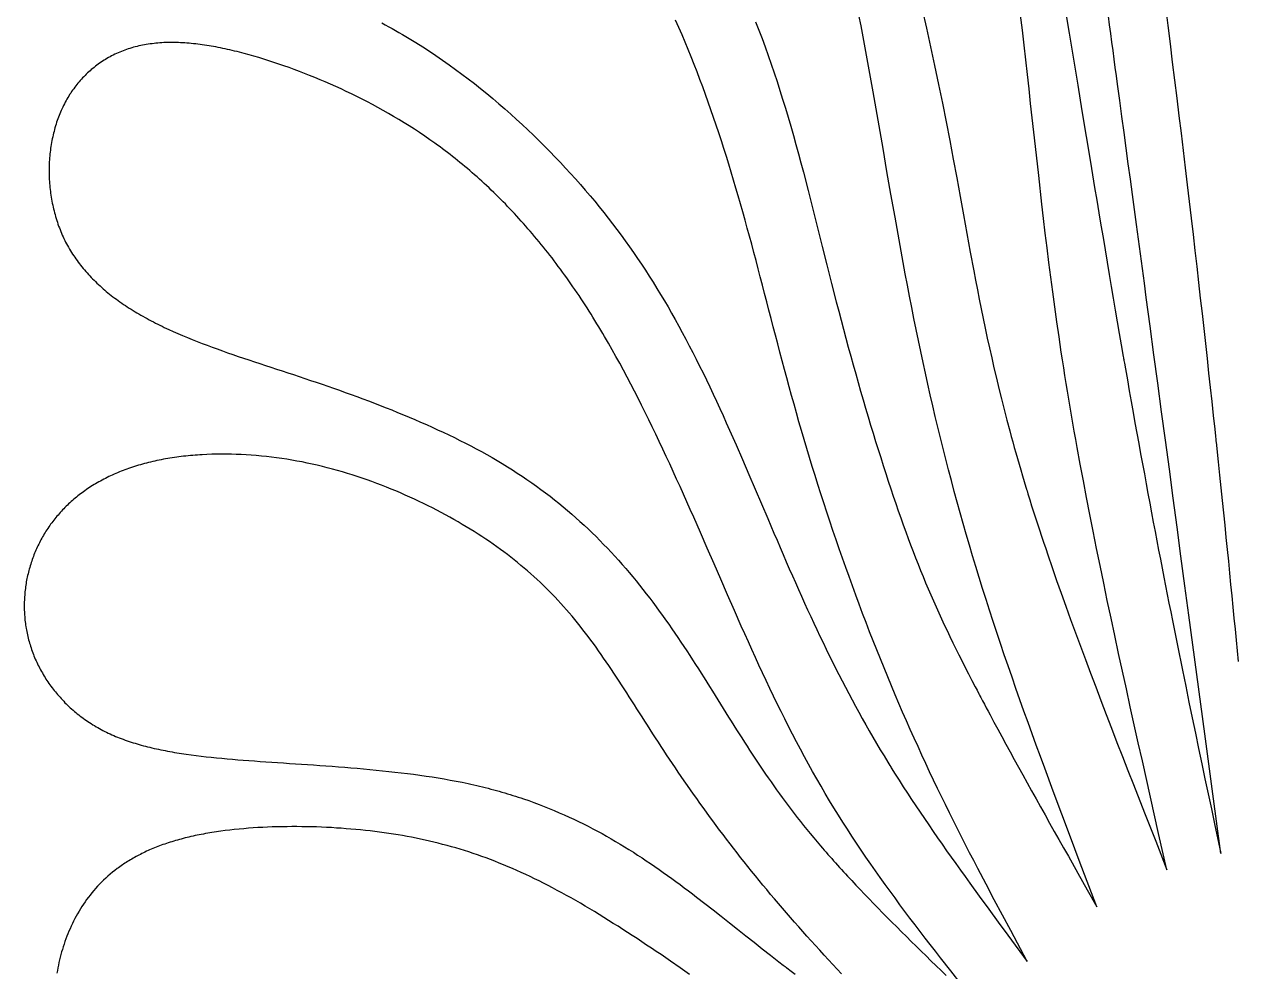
# Model space of a CAD drawing. Extents: x 0 to 279, y 0 to 212.
# Drawn here: x 222.58 to 235.29, y 119.99 to 129.92 of the extents above; entities that cross this region are included whole.
import ezdxf

# ---------------------------------------------------------------- set-up
doc = ezdxf.new("R2010")
doc.units = 0
doc.layers.add('LAYER_1', color=18, linetype='CONTINUOUS')

msp = doc.modelspace()

# ---------------------------------------------------------------- linework, layer by layer
at = {"layer": 'LAYER_1'}
for points in [[(233.439, 130.372), (233.529, 129.828), (233.618, 129.284), (233.662, 129.013), (233.707, 128.743), (233.751, 128.474), (233.795, 128.208), (233.817, 128.076), (233.839, 127.944), (233.861, 127.814), (233.883, 127.684), (233.904, 127.555), (233.926, 127.426), (233.947, 127.299), (233.969, 127.173), (233.99, 127.048), (234.011, 126.924), (234.032, 126.801), (234.053, 126.679), (234.074, 126.559), (234.095, 126.44), (234.097, 126.425), (234.099, 126.418), (234.099, 126.414), (234.1, 126.412), (234.102, 126.397), (234.107, 126.368), (234.118, 126.309), (234.138, 126.193), (234.158, 126.079), (234.178, 125.965), (234.198, 125.853), (234.218, 125.743), (234.238, 125.633), (234.258, 125.525), (234.277, 125.418), (234.296, 125.312), (234.316, 125.208), (234.335, 125.104), (234.354, 125.002), (234.373, 124.9), (234.391, 124.8), (234.41, 124.701), (234.429, 124.603), (234.447, 124.506), (234.466, 124.41), (234.484, 124.315), (234.502, 124.22), (234.52, 124.127), (234.538, 124.034), (234.556, 123.943), (234.574, 123.852), (234.592, 123.762), (234.61, 123.672), (234.627, 123.584), (234.645, 123.496), (234.662, 123.409), (234.68, 123.322), (234.697, 123.237), (234.714, 123.151), (234.749, 122.983), (234.783, 122.816), (234.817, 122.652), (234.851, 122.489), (234.885, 122.328), (234.918, 122.169), (234.951, 122.01), (234.985, 121.853), (235.018, 121.696), (235.051, 121.54), (235.117, 121.229), (235.033, 121.856), (234.949, 122.482), (234.908, 122.795), (234.866, 123.106), (234.824, 123.417), (234.783, 123.727), (234.741, 124.036), (234.7, 124.344), (234.659, 124.65), (234.618, 124.955), (234.578, 125.258), (234.537, 125.56), (234.497, 125.859), (234.457, 126.158), (234.417, 126.456), (234.377, 126.755), (234.336, 127.056), (234.316, 127.208), (234.296, 127.36), (234.275, 127.513), (234.254, 127.667), (234.233, 127.823), (234.212, 127.979), (234.191, 128.137), (234.17, 128.297), (234.148, 128.458), (234.126, 128.621), (234.104, 128.786), (234.081, 128.953), (234.059, 129.122), (234.036, 129.294), (234.024, 129.38), (234.012, 129.468), (234.001, 129.555), (233.989, 129.644), (233.977, 129.733), (233.965, 129.823), (233.952, 129.913), (233.94, 130.004)], [(231.989, 130.077), (232.034, 129.88), (232.077, 129.683), (232.119, 129.487), (232.16, 129.29), (232.2, 129.094), (232.239, 128.898), (232.277, 128.703), (232.314, 128.507), (232.351, 128.312), (232.387, 128.117), (232.422, 127.923), (232.458, 127.728), (232.493, 127.533), (232.53, 127.337), (232.549, 127.238), (232.568, 127.138), (232.587, 127.039), (232.607, 126.938), (232.628, 126.837), (232.649, 126.735), (232.671, 126.632), (232.694, 126.528), (232.717, 126.424), (232.741, 126.318), (232.766, 126.211), (232.792, 126.103), (232.819, 125.994), (232.846, 125.883), (232.875, 125.772), (232.906, 125.658), (232.921, 125.601), (232.937, 125.543), (232.953, 125.485), (232.969, 125.427), (232.986, 125.368), (233.003, 125.309), (233.021, 125.249), (233.039, 125.189), (233.057, 125.128), (233.075, 125.067), (233.078, 125.06), (233.079, 125.056), (233.079, 125.054), (233.08, 125.053), (233.082, 125.045), (233.087, 125.03), (233.096, 124.999), (233.116, 124.937), (233.135, 124.874), (233.155, 124.811), (233.176, 124.748), (233.197, 124.684), (233.218, 124.62), (233.239, 124.556), (233.261, 124.491), (233.283, 124.425), (233.305, 124.359), (233.351, 124.227), (233.397, 124.092), (233.445, 123.957), (233.494, 123.82), (233.544, 123.682), (233.595, 123.543), (233.647, 123.402), (233.699, 123.261), (233.753, 123.119), (233.807, 122.975), (233.861, 122.831), (233.917, 122.686), (233.973, 122.541), (234.029, 122.394), (234.086, 122.247), (234.144, 122.1), (234.201, 121.952), (234.318, 121.655), (234.435, 121.357), (234.553, 121.059), (234.466, 121.44), (234.38, 121.82), (234.295, 122.2), (234.253, 122.389), (234.211, 122.578), (234.169, 122.766), (234.128, 122.954), (234.087, 123.141), (234.047, 123.327), (234.007, 123.513), (233.967, 123.697), (233.928, 123.881), (233.89, 124.064), (233.853, 124.246), (233.816, 124.426), (233.78, 124.606), (233.745, 124.784), (233.711, 124.961), (233.677, 125.136), (233.645, 125.31), (233.613, 125.483), (233.598, 125.568), (233.582, 125.654), (233.567, 125.739), (233.553, 125.823), (233.538, 125.907), (233.524, 125.991), (233.511, 126.074), (233.497, 126.156), (233.484, 126.239), (233.471, 126.32), (233.458, 126.402), (233.446, 126.483), (233.434, 126.563), (233.422, 126.643), (233.399, 126.802), (233.377, 126.96), (233.356, 127.116), (233.336, 127.271), (233.316, 127.425), (233.297, 127.579), (233.278, 127.731), (233.26, 127.883), (233.243, 128.034), (233.209, 128.336), (233.175, 128.638), (233.142, 128.939), (233.125, 129.091), (233.109, 129.243), (233.091, 129.395), (233.074, 129.549), (233.056, 129.703), (233.038, 129.859), (233.019, 130.015)], [(234.536, 130.104), (234.561, 129.909), (234.585, 129.716), (234.609, 129.524), (234.633, 129.335), (234.656, 129.147), (234.678, 128.962), (234.701, 128.778), (234.723, 128.596), (234.744, 128.417), (234.765, 128.239), (234.786, 128.063), (234.806, 127.889), (234.826, 127.718), (234.846, 127.548), (234.865, 127.38), (234.884, 127.215), (234.902, 127.051), (234.92, 126.89), (234.938, 126.731), (234.955, 126.573), (234.973, 126.418), (234.989, 126.265), (235.006, 126.114), (235.022, 125.966), (235.037, 125.819), (235.053, 125.675), (235.06, 125.604), (235.064, 125.568), (235.065, 125.559), (235.066, 125.555), (235.066, 125.553), (235.066, 125.552), (235.067, 125.543), (235.074, 125.472), (235.089, 125.333), (235.103, 125.196), (235.117, 125.062), (235.131, 124.929), (235.144, 124.798), (235.158, 124.669), (235.171, 124.541), (235.183, 124.416), (235.196, 124.292), (235.208, 124.169), (235.22, 124.049), (235.232, 123.929), (235.243, 123.812), (235.255, 123.695), (235.266, 123.58), (235.277, 123.466), (235.288, 123.354), (235.298, 123.242)], [(226.327, 129.935), (226.364, 129.915), (226.4, 129.895), (226.436, 129.875), (226.472, 129.855), (226.508, 129.835), (226.544, 129.814), (226.58, 129.793), (226.615, 129.771), (226.651, 129.75), (226.686, 129.728), (226.756, 129.684), (226.826, 129.638), (226.895, 129.592), (226.964, 129.545), (227.032, 129.497), (227.099, 129.448), (227.166, 129.399), (227.233, 129.349), (227.298, 129.298), (227.363, 129.246), (227.428, 129.194), (227.491, 129.141), (227.554, 129.088), (227.617, 129.034), (227.678, 128.979), (227.739, 128.924), (227.799, 128.869), (227.859, 128.813), (227.917, 128.757), (227.975, 128.7), (228.032, 128.644), (228.089, 128.587), (228.144, 128.529), (228.199, 128.472), (228.253, 128.414), (228.305, 128.356), (228.358, 128.299), (228.409, 128.241), (228.459, 128.182), (228.509, 128.124), (228.558, 128.066), (228.606, 128.007), (228.653, 127.948), (228.699, 127.889), (228.745, 127.83), (228.79, 127.77), (228.835, 127.71), (228.879, 127.65), (228.922, 127.589), (228.965, 127.528), (229.007, 127.466), (229.048, 127.405), (229.09, 127.342), (229.13, 127.279), (229.17, 127.216), (229.21, 127.152), (229.249, 127.088), (229.288, 127.023), (229.326, 126.958), (229.364, 126.892), (229.402, 126.825), (229.439, 126.757), (229.476, 126.689), (229.513, 126.621), (229.549, 126.551), (229.585, 126.481), (229.621, 126.41), (229.657, 126.338), (229.693, 126.266), (229.728, 126.193), (229.764, 126.119), (229.799, 126.045), (229.833, 125.97), (229.868, 125.894), (229.903, 125.819), (229.937, 125.742), (229.971, 125.666), (230.005, 125.589), (230.039, 125.512), (230.107, 125.358), (230.174, 125.203), (230.24, 125.048), (230.306, 124.894), (230.371, 124.74), (230.404, 124.664), (230.436, 124.587), (230.469, 124.512), (230.501, 124.436), (230.533, 124.362), (230.565, 124.287), (230.597, 124.213), (230.629, 124.14), (230.661, 124.068), (230.693, 123.996), (230.725, 123.925), (230.757, 123.854), (230.789, 123.784), (230.821, 123.714), (230.853, 123.645), (230.885, 123.576), (230.918, 123.507), (230.95, 123.439), (230.983, 123.372), (231.016, 123.305), (231.049, 123.238), (231.082, 123.171), (231.116, 123.104), (231.15, 123.038), (231.184, 122.972), (231.219, 122.906), (231.254, 122.841), (231.289, 122.775), (231.325, 122.71), (231.361, 122.644), (231.398, 122.579), (231.435, 122.514), (231.473, 122.448), (231.511, 122.383), (231.55, 122.317), (231.589, 122.252), (231.629, 122.186), (231.65, 122.153), (231.66, 122.137), (231.66, 122.136), (231.661, 122.135), (231.661, 122.134), (231.663, 122.132), (231.665, 122.128), (231.706, 122.062), (231.748, 121.996), (231.791, 121.929), (231.834, 121.863), (231.878, 121.796), (231.922, 121.73), (231.967, 121.663), (232.012, 121.596), (232.058, 121.528), (232.104, 121.461), (232.15, 121.394), (232.197, 121.326), (232.245, 121.258), (232.293, 121.191), (232.341, 121.123), (232.389, 121.055), (232.438, 120.987), (232.487, 120.919), (232.586, 120.782), (232.686, 120.646), (232.786, 120.509), (232.887, 120.372), (233.09, 120.098), (232.917, 120.421), (232.83, 120.583), (232.744, 120.745), (232.658, 120.908), (232.572, 121.072), (232.529, 121.155), (232.486, 121.237), (232.444, 121.32), (232.401, 121.404), (232.359, 121.487), (232.317, 121.572), (232.275, 121.656), (232.233, 121.741), (232.191, 121.826), (232.15, 121.912), (232.108, 121.998), (232.067, 122.085), (232.026, 122.173), (231.985, 122.26), (231.945, 122.349), (231.904, 122.438), (231.864, 122.528), (231.824, 122.618), (231.784, 122.709), (231.745, 122.801), (231.705, 122.893), (231.666, 122.986), (231.628, 123.08), (231.589, 123.174), (231.551, 123.268), (231.513, 123.363), (231.476, 123.458), (231.438, 123.553), (231.402, 123.649), (231.365, 123.745), (231.329, 123.841), (231.293, 123.938), (231.258, 124.034), (231.223, 124.131), (231.188, 124.228), (231.154, 124.325), (231.12, 124.422), (231.087, 124.518), (231.054, 124.615), (231.022, 124.712), (230.99, 124.808), (230.958, 124.904), (230.927, 125), (230.897, 125.096), (230.867, 125.191), (230.837, 125.286), (230.808, 125.381), (230.78, 125.475), (230.752, 125.569), (230.725, 125.662), (230.698, 125.755), (230.672, 125.848), (230.646, 125.94), (230.621, 126.031), (230.596, 126.122), (230.571, 126.213), (230.547, 126.303), (230.523, 126.393), (230.499, 126.483), (230.476, 126.572), (230.452, 126.661), (230.429, 126.749), (230.406, 126.837), (230.384, 126.925), (230.361, 127.012), (230.338, 127.099), (230.316, 127.186), (230.293, 127.272), (230.271, 127.358), (230.248, 127.444), (230.225, 127.53), (230.203, 127.615), (230.18, 127.7), (230.157, 127.784), (230.133, 127.869), (230.11, 127.953), (230.086, 128.037), (230.062, 128.121), (230.038, 128.204), (230.013, 128.287), (229.989, 128.37), (229.963, 128.453), (229.938, 128.535), (229.912, 128.618), (229.885, 128.699), (229.859, 128.781), (229.832, 128.862), (229.804, 128.943), (229.776, 129.024), (229.748, 129.104), (229.719, 129.184), (229.69, 129.264), (229.66, 129.343), (229.63, 129.422), (229.6, 129.5), (229.569, 129.578), (229.537, 129.656), (229.505, 129.733), (229.473, 129.81), (229.44, 129.886), (229.406, 129.962)], [(230.244, 129.947), (230.278, 129.86), (230.312, 129.772), (230.344, 129.683), (230.376, 129.593), (230.408, 129.503), (230.439, 129.412), (230.469, 129.32), (230.498, 129.227), (230.527, 129.134), (230.556, 129.04), (230.584, 128.946), (230.612, 128.851), (230.639, 128.755), (230.666, 128.66), (230.692, 128.564), (230.718, 128.467), (230.744, 128.371), (230.794, 128.177), (230.844, 127.982), (230.893, 127.787), (230.942, 127.592), (230.991, 127.398), (231.04, 127.204), (231.089, 127.011), (231.114, 126.915), (231.139, 126.82), (231.164, 126.725), (231.19, 126.631), (231.215, 126.536), (231.241, 126.443), (231.266, 126.35), (231.292, 126.258), (231.318, 126.166), (231.344, 126.075), (231.37, 125.985), (231.396, 125.896), (231.423, 125.807), (231.449, 125.719), (231.475, 125.633), (231.501, 125.547), (231.528, 125.462), (231.554, 125.378), (231.58, 125.295), (231.607, 125.213), (231.633, 125.132), (231.659, 125.053), (231.685, 124.975), (231.712, 124.897), (231.738, 124.822), (231.764, 124.747), (231.79, 124.674), (231.816, 124.602), (231.842, 124.532), (231.868, 124.463), (231.893, 124.395), (231.919, 124.327), (231.945, 124.261), (231.972, 124.196), (231.998, 124.131), (232.025, 124.067), (232.051, 124.004), (232.078, 123.94), (232.106, 123.878), (232.134, 123.815), (232.162, 123.752), (232.191, 123.69), (232.22, 123.627), (232.249, 123.565), (232.279, 123.502), (232.31, 123.438), (232.342, 123.374), (232.374, 123.31), (232.406, 123.244), (232.44, 123.178), (232.474, 123.111), (232.509, 123.044), (232.545, 122.975), (232.563, 122.94), (232.582, 122.904), (232.584, 122.9), (232.585, 122.898), (232.586, 122.897), (232.586, 122.896), (232.589, 122.892), (232.593, 122.883), (232.603, 122.865), (232.622, 122.829), (232.641, 122.793), (232.66, 122.756), (232.68, 122.72), (232.7, 122.683), (232.74, 122.607), (232.781, 122.531), (232.823, 122.454), (232.866, 122.376), (232.909, 122.296), (232.953, 122.216), (232.998, 122.135), (233.043, 122.053), (233.089, 121.971), (233.135, 121.887), (233.182, 121.803), (233.229, 121.718), (233.276, 121.633), (233.324, 121.547), (233.373, 121.461), (233.421, 121.375), (233.47, 121.287), (233.52, 121.2), (233.618, 121.024), (233.718, 120.848), (233.818, 120.671), (233.633, 121.157), (233.542, 121.4), (233.451, 121.642), (233.361, 121.884), (233.272, 122.124), (233.228, 122.245), (233.184, 122.364), (233.14, 122.484), (233.098, 122.603), (233.055, 122.722), (233.013, 122.841), (232.971, 122.96), (232.93, 123.078), (232.889, 123.195), (232.849, 123.313), (232.81, 123.43), (232.771, 123.546), (232.733, 123.662), (232.695, 123.778), (232.658, 123.893), (232.622, 124.008), (232.587, 124.122), (232.552, 124.236), (232.517, 124.349), (232.484, 124.462), (232.451, 124.575), (232.419, 124.688), (232.387, 124.8), (232.356, 124.913), (232.325, 125.025), (232.295, 125.137), (232.266, 125.249), (232.237, 125.361), (232.209, 125.473), (232.181, 125.585), (232.153, 125.697), (232.126, 125.81), (232.1, 125.922), (232.074, 126.035), (232.048, 126.149), (232.023, 126.262), (231.998, 126.376), (231.974, 126.49), (231.95, 126.605), (231.926, 126.72), (231.902, 126.836), (231.879, 126.952), (231.857, 127.069), (231.834, 127.187), (231.812, 127.305), (231.79, 127.423), (231.768, 127.542), (231.747, 127.661), (231.704, 127.9), (231.662, 128.14), (231.62, 128.379), (231.579, 128.618), (231.538, 128.856), (231.517, 128.975), (231.496, 129.093), (231.475, 129.211), (231.455, 129.328), (231.434, 129.444), (231.412, 129.56), (231.391, 129.675), (231.37, 129.79), (231.348, 129.903), (231.326, 130.016)], [(232.397, 119.861), (232.289, 119.999), (232.181, 120.136), (232.127, 120.205), (232.073, 120.274), (232.02, 120.343), (231.967, 120.413), (231.914, 120.482), (231.861, 120.552), (231.808, 120.622), (231.756, 120.692), (231.704, 120.763), (231.653, 120.833), (231.601, 120.904), (231.55, 120.976), (231.5, 121.047), (231.45, 121.119), (231.4, 121.191), (231.35, 121.264), (231.302, 121.337), (231.253, 121.41), (231.205, 121.483), (231.158, 121.557), (231.111, 121.632), (231.064, 121.707), (231.019, 121.782), (230.973, 121.858), (230.929, 121.934), (230.885, 122.011), (230.841, 122.088), (230.798, 122.166), (230.755, 122.244), (230.713, 122.322), (230.672, 122.401), (230.631, 122.48), (230.59, 122.559), (230.55, 122.639), (230.51, 122.719), (230.471, 122.799), (230.432, 122.879), (230.393, 122.96), (230.355, 123.041), (230.317, 123.122), (230.279, 123.203), (230.242, 123.285), (230.205, 123.366), (230.168, 123.448), (230.131, 123.53), (230.094, 123.612), (230.022, 123.775), (229.95, 123.939), (229.879, 124.103), (229.808, 124.266), (229.737, 124.429), (229.666, 124.592), (229.63, 124.673), (229.595, 124.754), (229.559, 124.834), (229.523, 124.915), (229.488, 124.995), (229.452, 125.075), (229.416, 125.154), (229.38, 125.233), (229.344, 125.312), (229.308, 125.39), (229.271, 125.468), (229.235, 125.546), (229.198, 125.623), (229.161, 125.7), (229.124, 125.776), (229.087, 125.852), (229.05, 125.927), (229.012, 126.002), (228.974, 126.076), (228.936, 126.15), (228.898, 126.223), (228.859, 126.295), (228.82, 126.367), (228.781, 126.438), (228.742, 126.508), (228.702, 126.578), (228.662, 126.647), (228.642, 126.681), (228.622, 126.715), (228.602, 126.749), (228.581, 126.782), (228.561, 126.816), (228.54, 126.849), (228.52, 126.882), (228.499, 126.915), (228.478, 126.947), (228.457, 126.98), (228.436, 127.012), (228.415, 127.044), (228.394, 127.076), (228.373, 127.107), (228.351, 127.139), (228.33, 127.17), (228.308, 127.201), (228.287, 127.232), (228.265, 127.262), (228.243, 127.293), (228.221, 127.323), (228.199, 127.353), (228.177, 127.382), (228.155, 127.412), (228.133, 127.441), (228.111, 127.471), (228.088, 127.499), (228.066, 127.528), (228.043, 127.557), (228.021, 127.585), (227.998, 127.613), (227.975, 127.641), (227.952, 127.669), (227.929, 127.697), (227.906, 127.724), (227.883, 127.751), (227.859, 127.778), (227.836, 127.805), (227.813, 127.831), (227.789, 127.858), (227.765, 127.884), (227.742, 127.91), (227.718, 127.936), (227.694, 127.961), (227.67, 127.986), (227.646, 128.012), (227.622, 128.037), (227.598, 128.061), (227.573, 128.086), (227.549, 128.11), (227.525, 128.134), (227.5, 128.158), (227.475, 128.182), (227.451, 128.206), (227.426, 128.229), (227.401, 128.252), (227.376, 128.275), (227.351, 128.298), (227.326, 128.32), (227.3, 128.343), (227.275, 128.365), (227.25, 128.387), (227.224, 128.409), (227.199, 128.43), (227.173, 128.451), (227.147, 128.473), (227.121, 128.494), (227.095, 128.514), (227.069, 128.535), (227.043, 128.555), (227.017, 128.575), (226.991, 128.595), (226.965, 128.615), (226.938, 128.635), (226.912, 128.654), (226.885, 128.673), (226.832, 128.711), (226.778, 128.748), (226.724, 128.785), (226.67, 128.82), (226.616, 128.855), (226.561, 128.889), (226.507, 128.922), (226.452, 128.955), (226.397, 128.987), (226.342, 129.018), (226.287, 129.049), (226.232, 129.078), (226.177, 129.107), (226.122, 129.136), (226.066, 129.164), (226.011, 129.191), (225.956, 129.217), (225.901, 129.243), (225.846, 129.268), (225.791, 129.292), (225.736, 129.316), (225.681, 129.339), (225.627, 129.362), (225.572, 129.384), (225.518, 129.405), (225.464, 129.426), (225.41, 129.446), (225.356, 129.466), (225.303, 129.485), (225.25, 129.503), (225.197, 129.521), (225.145, 129.538), (225.092, 129.555), (225.041, 129.571), (224.989, 129.586), (224.938, 129.601), (224.887, 129.614), (224.837, 129.628), (224.811, 129.634), (224.786, 129.64), (224.762, 129.646), (224.737, 129.652), (224.712, 129.657), (224.687, 129.663), (224.663, 129.668), (224.639, 129.673), (224.614, 129.678), (224.59, 129.683), (224.566, 129.687), (224.542, 129.691), (224.518, 129.695), (224.494, 129.699), (224.471, 129.702), (224.447, 129.706), (224.424, 129.709), (224.401, 129.712), (224.378, 129.715), (224.355, 129.717), (224.332, 129.719), (224.309, 129.721), (224.286, 129.723), (224.264, 129.725), (224.241, 129.726), (224.219, 129.727), (224.197, 129.728), (224.175, 129.729), (224.153, 129.729), (224.131, 129.73), (224.11, 129.729), (224.088, 129.729), (224.067, 129.729), (224.046, 129.728), (224.024, 129.727), (224.004, 129.725), (223.983, 129.724), (223.962, 129.722), (223.942, 129.72), (223.921, 129.717), (223.901, 129.715), (223.881, 129.712), (223.861, 129.709), (223.842, 129.705), (223.822, 129.702), (223.803, 129.698), (223.783, 129.693), (223.764, 129.689), (223.745, 129.684), (223.727, 129.679), (223.708, 129.674), (223.69, 129.668), (223.671, 129.662), (223.653, 129.656), (223.635, 129.65), (223.618, 129.643), (223.6, 129.636), (223.583, 129.629), (223.565, 129.621), (223.548, 129.614), (223.531, 129.606), (223.515, 129.598), (223.498, 129.589), (223.482, 129.58), (223.465, 129.572), (223.449, 129.562), (223.434, 129.553), (223.418, 129.543), (223.402, 129.533), (223.387, 129.523), (223.372, 129.513), (223.357, 129.502), (223.342, 129.492), (223.328, 129.48), (223.314, 129.469), (223.299, 129.458), (223.285, 129.446), (223.272, 129.434), (223.258, 129.422), (223.245, 129.41), (223.232, 129.397), (223.219, 129.384), (223.206, 129.371), (223.193, 129.358), (223.181, 129.345), (223.169, 129.331), (223.157, 129.317), (223.145, 129.303), (223.133, 129.289), (223.122, 129.274), (223.111, 129.26), (223.1, 129.245), (223.089, 129.23), (223.079, 129.215), (223.069, 129.199), (223.058, 129.184), (223.049, 129.168), (223.039, 129.152), (223.03, 129.136), (223.02, 129.12), (223.011, 129.103), (223.003, 129.087), (222.994, 129.07), (222.986, 129.053), (222.978, 129.036), (222.97, 129.018), (222.962, 129.001), (222.955, 128.983), (222.948, 128.965), (222.941, 128.947), (222.934, 128.929), (222.928, 128.911), (222.921, 128.893), (222.915, 128.874), (222.91, 128.855), (222.904, 128.836), (222.899, 128.817), (222.894, 128.798), (222.889, 128.779), (222.884, 128.76), (222.88, 128.74), (222.876, 128.721), (222.872, 128.701), (222.869, 128.681), (222.865, 128.661), (222.862, 128.641), (222.859, 128.621), (222.856, 128.601), (222.854, 128.581), (222.852, 128.561), (222.85, 128.541), (222.848, 128.52), (222.847, 128.5), (222.845, 128.479), (222.844, 128.459), (222.844, 128.438), (222.843, 128.418), (222.843, 128.397), (222.843, 128.376), (222.843, 128.356), (222.843, 128.335), (222.844, 128.314), (222.845, 128.294), (222.846, 128.273), (222.848, 128.252), (222.849, 128.231), (222.851, 128.211), (222.854, 128.19), (222.856, 128.169), (222.859, 128.149), (222.862, 128.128), (222.865, 128.108), (222.868, 128.087), (222.872, 128.067), (222.876, 128.046), (222.88, 128.026), (222.884, 128.005), (222.889, 127.985), (222.894, 127.965), (222.899, 127.945), (222.905, 127.925), (222.91, 127.905), (222.916, 127.885), (222.922, 127.865), (222.929, 127.846), (222.935, 127.826), (222.942, 127.806), (222.95, 127.787), (222.957, 127.768), (222.965, 127.749), (222.973, 127.73), (222.981, 127.711), (222.989, 127.692), (222.998, 127.674), (223.007, 127.655), (223.016, 127.637), (223.026, 127.619), (223.036, 127.601), (223.046, 127.583), (223.056, 127.565), (223.067, 127.547), (223.077, 127.53), (223.088, 127.512), (223.1, 127.495), (223.111, 127.478), (223.123, 127.461), (223.135, 127.444), (223.147, 127.428), (223.16, 127.411), (223.172, 127.395), (223.185, 127.378), (223.199, 127.362), (223.212, 127.346), (223.226, 127.33), (223.24, 127.315), (223.254, 127.299), (223.268, 127.283), (223.283, 127.268), (223.298, 127.253), (223.313, 127.238), (223.328, 127.223), (223.344, 127.208), (223.36, 127.193), (223.376, 127.178), (223.392, 127.164), (223.408, 127.149), (223.425, 127.135), (223.442, 127.121), (223.459, 127.107), (223.477, 127.093), (223.494, 127.079), (223.512, 127.065), (223.53, 127.051), (223.548, 127.038), (223.567, 127.024), (223.585, 127.011), (223.604, 126.998), (223.623, 126.985), (223.643, 126.972), (223.662, 126.959), (223.682, 126.946), (223.702, 126.933), (223.722, 126.921), (223.743, 126.908), (223.763, 126.896), (223.784, 126.884), (223.805, 126.872), (223.826, 126.86), (223.848, 126.848), (223.869, 126.836), (223.891, 126.824), (223.913, 126.812), (223.935, 126.801), (223.958, 126.789), (223.98, 126.778), (224.003, 126.766), (224.026, 126.755), (224.049, 126.744), (224.073, 126.733), (224.096, 126.722), (224.144, 126.7), (224.192, 126.679), (224.241, 126.658), (224.291, 126.637), (224.342, 126.617), (224.393, 126.596), (224.445, 126.576), (224.497, 126.556), (224.55, 126.537), (224.604, 126.517), (224.658, 126.498), (224.712, 126.478), (224.768, 126.459), (224.823, 126.44), (224.879, 126.421), (224.936, 126.402), (224.993, 126.383), (225.05, 126.364), (225.108, 126.345), (225.166, 126.325), (225.224, 126.306), (225.283, 126.287), (225.342, 126.267), (225.402, 126.248), (225.461, 126.228), (225.521, 126.208), (225.581, 126.188), (225.642, 126.168), (225.702, 126.147), (225.763, 126.126), (225.823, 126.105), (225.884, 126.084), (225.945, 126.062), (226.006, 126.04), (226.067, 126.018), (226.128, 125.995), (226.19, 125.973), (226.251, 125.949), (226.312, 125.926), (226.373, 125.902), (226.433, 125.878), (226.494, 125.853), (226.555, 125.828), (226.615, 125.803), (226.675, 125.777), (226.735, 125.751), (226.795, 125.725), (226.854, 125.698), (226.913, 125.671), (226.972, 125.644), (227.031, 125.616), (227.089, 125.588), (227.146, 125.559), (227.204, 125.53), (227.26, 125.501), (227.317, 125.471), (227.372, 125.441), (227.428, 125.41), (227.483, 125.379), (227.537, 125.347), (227.59, 125.316), (227.643, 125.283), (227.696, 125.251), (227.747, 125.217), (227.798, 125.184), (227.848, 125.15), (227.898, 125.115), (227.947, 125.08), (227.995, 125.045), (228.043, 125.009), (228.09, 124.973), (228.137, 124.937), (228.183, 124.9), (228.228, 124.863), (228.273, 124.825), (228.317, 124.787), (228.361, 124.749), (228.404, 124.71), (228.447, 124.671), (228.489, 124.631), (228.531, 124.591), (228.572, 124.551), (228.612, 124.51), (228.652, 124.469), (228.692, 124.428), (228.731, 124.386), (228.77, 124.344), (228.808, 124.302), (228.846, 124.259), (228.883, 124.216), (228.92, 124.173), (228.957, 124.13), (228.993, 124.086), (229.029, 124.041), (229.064, 123.997), (229.099, 123.952), (229.134, 123.907), (229.168, 123.862), (229.202, 123.816), (229.235, 123.77), (229.269, 123.724), (229.301, 123.678), (229.334, 123.632), (229.366, 123.585), (229.398, 123.539), (229.43, 123.492), (229.461, 123.445), (229.493, 123.399), (229.523, 123.352), (229.554, 123.305), (229.584, 123.258), (229.615, 123.211), (229.645, 123.165), (229.674, 123.118), (229.704, 123.071), (229.733, 123.025), (229.762, 122.978), (229.791, 122.932), (229.82, 122.886), (229.848, 122.84), (229.877, 122.795), (229.905, 122.749), (229.933, 122.704), (229.961, 122.659), (229.989, 122.615), (230.016, 122.571), (230.044, 122.527), (230.072, 122.483), (230.099, 122.44), (230.126, 122.397), (230.154, 122.355), (230.181, 122.312), (230.209, 122.27), (230.236, 122.228), (230.264, 122.186), (230.292, 122.145), (230.32, 122.103), (230.348, 122.062), (230.376, 122.021), (230.405, 121.98), (230.434, 121.938), (230.463, 121.897), (230.493, 121.856), (230.523, 121.815), (230.554, 121.774), (230.585, 121.732), (230.616, 121.691), (230.648, 121.649), (230.68, 121.607), (230.713, 121.565), (230.747, 121.523), (230.781, 121.481), (230.816, 121.438), (230.852, 121.395), (230.888, 121.352), (230.906, 121.33), (230.925, 121.308), (230.944, 121.286), (230.963, 121.264), (230.982, 121.242), (231.001, 121.22), (231.021, 121.198), (231.041, 121.175), (231.061, 121.153), (231.081, 121.13), (231.102, 121.107), (231.122, 121.084), (231.143, 121.062), (231.164, 121.038), (231.186, 121.015), (231.207, 120.992), (231.229, 120.969), (231.251, 120.945), (231.295, 120.898), (231.34, 120.851), (231.386, 120.803), (231.432, 120.755), (231.479, 120.706), (231.526, 120.657), (231.574, 120.608), (231.623, 120.559), (231.672, 120.509), (231.722, 120.459), (231.772, 120.409), (231.823, 120.359), (231.874, 120.308), (231.925, 120.258), (231.977, 120.207), (232.029, 120.156), (232.081, 120.105), (232.134, 120.053), (232.186, 120.002), (232.24, 119.95)], [(231.144, 119.969), (231.097, 120.018), (231.052, 120.067), (231.006, 120.116), (230.961, 120.165), (230.916, 120.215), (230.871, 120.264), (230.826, 120.313), (230.782, 120.362), (230.739, 120.411), (230.695, 120.46), (230.652, 120.509), (230.609, 120.557), (230.567, 120.606), (230.525, 120.655), (230.483, 120.704), (230.442, 120.753), (230.401, 120.801), (230.36, 120.85), (230.32, 120.898), (230.28, 120.947), (230.241, 120.995), (230.202, 121.044), (230.163, 121.092), (230.125, 121.14), (230.087, 121.188), (230.05, 121.236), (230.012, 121.284), (229.976, 121.332), (229.939, 121.38), (229.903, 121.427), (229.867, 121.475), (229.832, 121.522), (229.797, 121.57), (229.762, 121.617), (229.728, 121.664), (229.694, 121.711), (229.66, 121.758), (229.627, 121.804), (229.594, 121.851), (229.561, 121.897), (229.529, 121.943), (229.497, 121.989), (229.465, 122.035), (229.434, 122.081), (229.403, 122.127), (229.373, 122.172), (229.342, 122.217), (229.312, 122.262), (229.283, 122.307), (229.254, 122.352), (229.225, 122.397), (229.196, 122.441), (229.167, 122.485), (229.139, 122.529), (229.111, 122.573), (229.083, 122.616), (229.056, 122.66), (229.028, 122.703), (229.001, 122.745), (228.974, 122.788), (228.947, 122.83), (228.92, 122.872), (228.893, 122.914), (228.866, 122.955), (228.839, 122.996), (228.813, 123.037), (228.786, 123.078), (228.759, 123.118), (228.733, 123.158), (228.706, 123.198), (228.679, 123.237), (228.652, 123.276), (228.626, 123.315), (228.599, 123.353), (228.572, 123.391), (228.544, 123.429), (228.517, 123.466), (228.49, 123.503), (228.462, 123.539), (228.434, 123.575), (228.406, 123.611), (228.378, 123.646), (228.349, 123.681), (228.321, 123.716), (228.292, 123.75), (228.263, 123.784), (228.233, 123.817), (228.203, 123.85), (228.173, 123.883), (228.143, 123.915), (228.112, 123.947), (228.081, 123.979), (228.05, 124.01), (228.018, 124.041), (227.986, 124.072), (227.954, 124.102), (227.921, 124.132), (227.888, 124.162), (227.854, 124.191), (227.82, 124.22), (227.786, 124.249), (227.751, 124.278), (227.716, 124.306), (227.68, 124.334), (227.644, 124.362), (227.607, 124.39), (227.57, 124.417), (227.532, 124.444), (227.494, 124.471), (227.456, 124.498), (227.417, 124.525), (227.377, 124.551), (227.337, 124.577), (227.296, 124.603), (227.255, 124.629), (227.213, 124.654), (227.171, 124.679), (227.128, 124.705), (227.084, 124.73), (227.04, 124.754), (226.996, 124.779), (226.951, 124.803), (226.905, 124.827), (226.859, 124.851), (226.813, 124.874), (226.766, 124.897), (226.718, 124.92), (226.671, 124.943), (226.622, 124.965), (226.574, 124.986), (226.525, 125.008), (226.476, 125.029), (226.426, 125.049), (226.376, 125.069), (226.326, 125.089), (226.276, 125.108), (226.225, 125.127), (226.174, 125.145), (226.122, 125.163), (226.071, 125.18), (226.019, 125.197), (225.967, 125.213), (225.915, 125.229), (225.863, 125.244), (225.81, 125.259), (225.757, 125.272), (225.705, 125.286), (225.652, 125.298), (225.599, 125.31), (225.545, 125.322), (225.492, 125.333), (225.439, 125.343), (225.386, 125.352), (225.332, 125.361), (225.279, 125.369), (225.226, 125.376), (225.172, 125.383), (225.119, 125.389), (225.066, 125.395), (225.013, 125.399), (224.961, 125.404), (224.908, 125.407), (224.856, 125.41), (224.803, 125.412), (224.752, 125.413), (224.7, 125.414), (224.649, 125.414), (224.597, 125.414), (224.547, 125.413), (224.496, 125.411), (224.446, 125.408), (224.422, 125.407), (224.397, 125.405), (224.372, 125.403), (224.348, 125.401), (224.323, 125.399), (224.299, 125.397), (224.275, 125.394), (224.251, 125.392), (224.227, 125.389), (224.203, 125.386), (224.179, 125.383), (224.156, 125.38), (224.132, 125.376), (224.109, 125.372), (224.086, 125.369), (224.063, 125.365), (224.04, 125.361), (224.017, 125.356), (223.995, 125.352), (223.972, 125.347), (223.95, 125.342), (223.928, 125.337), (223.906, 125.332), (223.884, 125.327), (223.863, 125.321), (223.841, 125.316), (223.82, 125.31), (223.799, 125.304), (223.778, 125.298), (223.758, 125.292), (223.737, 125.285), (223.717, 125.279), (223.697, 125.272), (223.676, 125.265), (223.657, 125.258), (223.637, 125.251), (223.618, 125.243), (223.598, 125.236), (223.579, 125.228), (223.56, 125.22), (223.541, 125.212), (223.523, 125.204), (223.504, 125.196), (223.486, 125.187), (223.468, 125.179), (223.45, 125.17), (223.432, 125.161), (223.415, 125.152), (223.397, 125.143), (223.38, 125.133), (223.363, 125.124), (223.346, 125.114), (223.33, 125.105), (223.313, 125.095), (223.297, 125.085), (223.281, 125.074), (223.265, 125.064), (223.249, 125.054), (223.234, 125.043), (223.218, 125.032), (223.203, 125.021), (223.188, 125.01), (223.173, 124.999), (223.158, 124.988), (223.144, 124.977), (223.129, 124.965), (223.115, 124.953), (223.101, 124.942), (223.087, 124.93), (223.074, 124.918), (223.06, 124.906), (223.047, 124.893), (223.034, 124.881), (223.021, 124.868), (223.008, 124.856), (222.996, 124.843), (222.983, 124.83), (222.971, 124.817), (222.959, 124.804), (222.947, 124.79), (222.936, 124.777), (222.924, 124.764), (222.913, 124.75), (222.902, 124.736), (222.891, 124.722), (222.88, 124.709), (222.87, 124.694), (222.859, 124.68), (222.849, 124.666), (222.839, 124.652), (222.829, 124.637), (222.82, 124.623), (222.81, 124.608), (222.801, 124.593), (222.792, 124.578), (222.783, 124.563), (222.774, 124.548), (222.766, 124.533), (222.757, 124.517), (222.749, 124.502), (222.741, 124.487), (222.734, 124.471), (222.726, 124.455), (222.719, 124.44), (222.711, 124.424), (222.704, 124.408), (222.697, 124.392), (222.691, 124.376), (222.684, 124.36), (222.678, 124.343), (222.672, 124.327), (222.666, 124.311), (222.66, 124.294), (222.655, 124.278), (222.65, 124.261), (222.644, 124.245), (222.64, 124.228), (222.635, 124.211), (222.63, 124.194), (222.626, 124.177), (222.622, 124.161), (222.618, 124.144), (222.614, 124.127), (222.611, 124.11), (222.607, 124.093), (222.604, 124.075), (222.601, 124.058), (222.599, 124.041), (222.596, 124.024), (222.594, 124.007), (222.592, 123.989), (222.59, 123.972), (222.588, 123.955), (222.587, 123.938), (222.586, 123.92), (222.585, 123.903), (222.584, 123.885), (222.583, 123.868), (222.583, 123.851), (222.582, 123.833), (222.582, 123.816), (222.583, 123.798), (222.583, 123.781), (222.584, 123.763), (222.585, 123.746), (222.586, 123.729), (222.587, 123.711), (222.589, 123.694), (222.59, 123.676), (222.592, 123.659), (222.594, 123.641), (222.597, 123.624), (222.599, 123.607), (222.602, 123.589), (222.605, 123.572), (222.608, 123.555), (222.612, 123.538), (222.616, 123.52), (222.62, 123.503), (222.624, 123.486), (222.628, 123.469), (222.633, 123.452), (222.638, 123.435), (222.643, 123.418), (222.648, 123.401), (222.653, 123.384), (222.659, 123.367), (222.665, 123.35), (222.671, 123.333), (222.678, 123.316), (222.684, 123.3), (222.691, 123.283), (222.698, 123.267), (222.706, 123.25), (222.713, 123.234), (222.721, 123.217), (222.729, 123.201), (222.737, 123.185), (222.745, 123.169), (222.754, 123.153), (222.763, 123.137), (222.772, 123.121), (222.781, 123.105), (222.79, 123.089), (222.8, 123.074), (222.81, 123.058), (222.82, 123.043), (222.83, 123.027), (222.841, 123.012), (222.851, 122.997), (222.862, 122.982), (222.873, 122.967), (222.885, 122.952), (222.896, 122.937), (222.908, 122.923), (222.92, 122.908), (222.932, 122.894), (222.944, 122.88), (222.957, 122.866), (222.97, 122.852), (222.983, 122.838), (222.996, 122.824), (223.009, 122.81), (223.023, 122.797), (223.037, 122.783), (223.051, 122.77), (223.065, 122.757), (223.079, 122.744), (223.094, 122.731), (223.108, 122.719), (223.123, 122.706), (223.138, 122.694), (223.154, 122.682), (223.169, 122.67), (223.185, 122.658), (223.201, 122.646), (223.217, 122.635), (223.233, 122.623), (223.25, 122.612), (223.266, 122.601), (223.283, 122.59), (223.3, 122.579), (223.318, 122.569), (223.335, 122.558), (223.353, 122.548), (223.37, 122.538), (223.388, 122.528), (223.407, 122.519), (223.425, 122.509), (223.444, 122.5), (223.462, 122.491), (223.481, 122.482), (223.5, 122.474), (223.52, 122.465), (223.539, 122.457), (223.559, 122.449), (223.578, 122.441), (223.598, 122.433), (223.619, 122.426), (223.639, 122.418), (223.66, 122.411), (223.68, 122.404), (223.701, 122.397), (223.722, 122.39), (223.744, 122.384), (223.765, 122.377), (223.787, 122.371), (223.808, 122.365), (223.83, 122.359), (223.852, 122.353), (223.875, 122.347), (223.897, 122.342), (223.92, 122.336), (223.943, 122.331), (223.966, 122.326), (223.989, 122.321), (224.012, 122.316), (224.036, 122.311), (224.06, 122.307), (224.083, 122.302), (224.107, 122.298), (224.132, 122.294), (224.156, 122.289), (224.181, 122.285), (224.205, 122.281), (224.23, 122.277), (224.255, 122.274), (224.28, 122.27), (224.331, 122.263), (224.383, 122.256), (224.435, 122.25), (224.488, 122.244), (224.542, 122.238), (224.596, 122.232), (224.651, 122.227), (224.707, 122.222), (224.763, 122.217), (224.82, 122.212), (224.877, 122.208), (224.936, 122.203), (224.994, 122.199), (225.054, 122.195), (225.114, 122.19), (225.175, 122.186), (225.236, 122.182), (225.298, 122.178), (225.36, 122.174), (225.423, 122.17), (225.486, 122.165), (225.55, 122.161), (225.614, 122.157), (225.679, 122.152), (225.743, 122.148), (225.808, 122.143), (225.874, 122.138), (225.939, 122.133), (226.005, 122.127), (226.071, 122.122), (226.136, 122.116), (226.202, 122.11), (226.268, 122.104), (226.334, 122.097), (226.4, 122.09), (226.465, 122.083), (226.531, 122.075), (226.596, 122.067), (226.661, 122.059), (226.726, 122.05), (226.791, 122.041), (226.855, 122.031), (226.919, 122.021), (226.982, 122.01), (227.045, 121.999), (227.108, 121.987), (227.17, 121.975), (227.201, 121.969), (227.231, 121.962), (227.262, 121.955), (227.292, 121.949), (227.322, 121.942), (227.352, 121.935), (227.382, 121.927), (227.412, 121.92), (227.442, 121.913), (227.471, 121.905), (227.5, 121.897), (227.53, 121.889), (227.558, 121.881), (227.587, 121.873), (227.616, 121.864), (227.645, 121.856), (227.673, 121.847), (227.701, 121.838), (227.729, 121.829), (227.757, 121.82), (227.785, 121.811), (227.813, 121.802), (227.868, 121.783), (227.922, 121.763), (227.976, 121.743), (228.029, 121.722), (228.082, 121.701), (228.135, 121.679), (228.187, 121.657), (228.238, 121.634), (228.289, 121.611), (228.34, 121.588), (228.39, 121.564), (228.44, 121.539), (228.489, 121.514), (228.538, 121.489), (228.586, 121.463), (228.635, 121.437), (228.682, 121.41), (228.73, 121.383), (228.777, 121.355), (228.824, 121.328), (228.871, 121.299), (228.917, 121.271), (228.963, 121.242), (229.008, 121.213), (229.054, 121.183), (229.099, 121.153), (229.144, 121.123), (229.189, 121.092), (229.233, 121.061), (229.277, 121.03), (229.322, 120.999), (229.365, 120.967), (229.409, 120.935), (229.453, 120.903), (229.496, 120.87), (229.54, 120.838), (229.583, 120.805), (229.626, 120.772), (229.712, 120.705), (229.798, 120.638), (229.884, 120.571), (229.969, 120.503), (230.055, 120.435), (230.141, 120.366), (230.227, 120.298), (230.313, 120.23), (230.4, 120.162), (230.488, 120.094), (230.532, 120.06), (230.554, 120.043), (230.56, 120.039), (230.562, 120.037), (230.564, 120.036), (230.564, 120.035), (230.565, 120.035), (230.57, 120.031), (230.615, 119.997), (230.659, 119.964)], [(229.552, 119.961), (229.453, 120.031), (229.353, 120.1), (229.303, 120.134), (229.253, 120.169), (229.203, 120.203), (229.153, 120.237), (229.102, 120.27), (229.052, 120.303), (229.002, 120.337), (228.952, 120.369), (228.902, 120.402), (228.853, 120.434), (228.803, 120.466), (228.753, 120.497), (228.703, 120.528), (228.654, 120.559), (228.604, 120.59), (228.555, 120.62), (228.506, 120.649), (228.457, 120.678), (228.408, 120.707), (228.359, 120.735), (228.31, 120.763), (228.262, 120.79), (228.213, 120.816), (228.165, 120.842), (228.117, 120.868), (228.07, 120.893), (228.022, 120.917), (227.975, 120.941), (227.928, 120.964), (227.881, 120.987), (227.835, 121.009), (227.788, 121.03), (227.742, 121.051), (227.696, 121.071), (227.65, 121.091), (227.604, 121.11), (227.558, 121.129), (227.513, 121.147), (227.467, 121.165), (227.422, 121.182), (227.376, 121.198), (227.33, 121.214), (227.285, 121.23), (227.239, 121.245), (227.194, 121.259), (227.148, 121.274), (227.103, 121.287), (227.057, 121.3), (227.011, 121.313), (226.965, 121.325), (226.919, 121.337), (226.873, 121.348), (226.827, 121.359), (226.781, 121.37), (226.734, 121.38), (226.687, 121.39), (226.64, 121.399), (226.593, 121.408), (226.546, 121.416), (226.498, 121.424), (226.45, 121.432), (226.402, 121.439), (226.353, 121.446), (226.305, 121.453), (226.256, 121.459), (226.206, 121.465), (226.156, 121.47), (226.106, 121.476), (226.056, 121.48), (226.005, 121.485), (225.954, 121.489), (225.903, 121.493), (225.852, 121.496), (225.8, 121.5), (225.749, 121.502), (225.697, 121.505), (225.645, 121.507), (225.593, 121.508), (225.542, 121.509), (225.49, 121.51), (225.438, 121.511), (225.386, 121.511), (225.335, 121.51), (225.283, 121.51), (225.232, 121.508), (225.181, 121.507), (225.13, 121.505), (225.08, 121.503), (225.029, 121.5), (224.98, 121.497), (224.93, 121.493), (224.881, 121.489), (224.832, 121.485), (224.783, 121.48), (224.735, 121.474), (224.688, 121.469), (224.641, 121.463), (224.618, 121.459), (224.595, 121.456), (224.572, 121.452), (224.549, 121.449), (224.526, 121.445), (224.504, 121.441), (224.481, 121.437), (224.459, 121.433), (224.437, 121.429), (224.415, 121.425), (224.393, 121.421), (224.372, 121.416), (224.351, 121.411), (224.329, 121.407), (224.308, 121.402), (224.288, 121.397), (224.267, 121.392), (224.247, 121.387), (224.227, 121.381), (224.207, 121.376), (224.187, 121.37), (224.167, 121.365), (224.148, 121.359), (224.129, 121.353), (224.11, 121.347), (224.091, 121.341), (224.072, 121.335), (224.054, 121.328), (224.035, 121.322), (224.017, 121.315), (223.999, 121.309), (223.982, 121.302), (223.964, 121.295), (223.947, 121.288), (223.93, 121.281), (223.913, 121.274), (223.896, 121.266), (223.879, 121.259), (223.863, 121.252), (223.847, 121.244), (223.831, 121.236), (223.815, 121.228), (223.799, 121.22), (223.783, 121.212), (223.768, 121.204), (223.753, 121.196), (223.738, 121.188), (223.723, 121.179), (223.708, 121.171), (223.694, 121.162), (223.679, 121.153), (223.665, 121.145), (223.651, 121.136), (223.637, 121.127), (223.623, 121.118), (223.61, 121.109), (223.596, 121.099), (223.583, 121.09), (223.57, 121.08), (223.557, 121.071), (223.532, 121.052), (223.507, 121.032), (223.483, 121.012), (223.459, 120.991), (223.436, 120.971), (223.414, 120.95), (223.392, 120.928), (223.371, 120.907), (223.35, 120.885), (223.33, 120.862), (223.31, 120.84), (223.291, 120.817), (223.272, 120.794), (223.254, 120.77), (223.236, 120.746), (223.219, 120.722), (223.203, 120.698), (223.187, 120.673), (223.171, 120.648), (223.156, 120.623), (223.141, 120.598), (223.127, 120.572), (223.113, 120.547), (223.099, 120.521), (223.086, 120.494), (223.074, 120.468), (223.062, 120.441), (223.05, 120.415), (223.039, 120.388), (223.029, 120.361), (223.018, 120.334), (223.009, 120.307), (222.999, 120.279), (222.991, 120.252), (222.982, 120.224), (222.974, 120.197), (222.966, 120.169), (222.959, 120.141), (222.953, 120.114), (222.946, 120.086), (222.941, 120.058), (222.935, 120.031), (222.93, 120.003), (222.925, 119.975)]]:
    msp.add_lwpolyline(points, dxfattribs=at)

doc.saveas('drawing.dxf')
